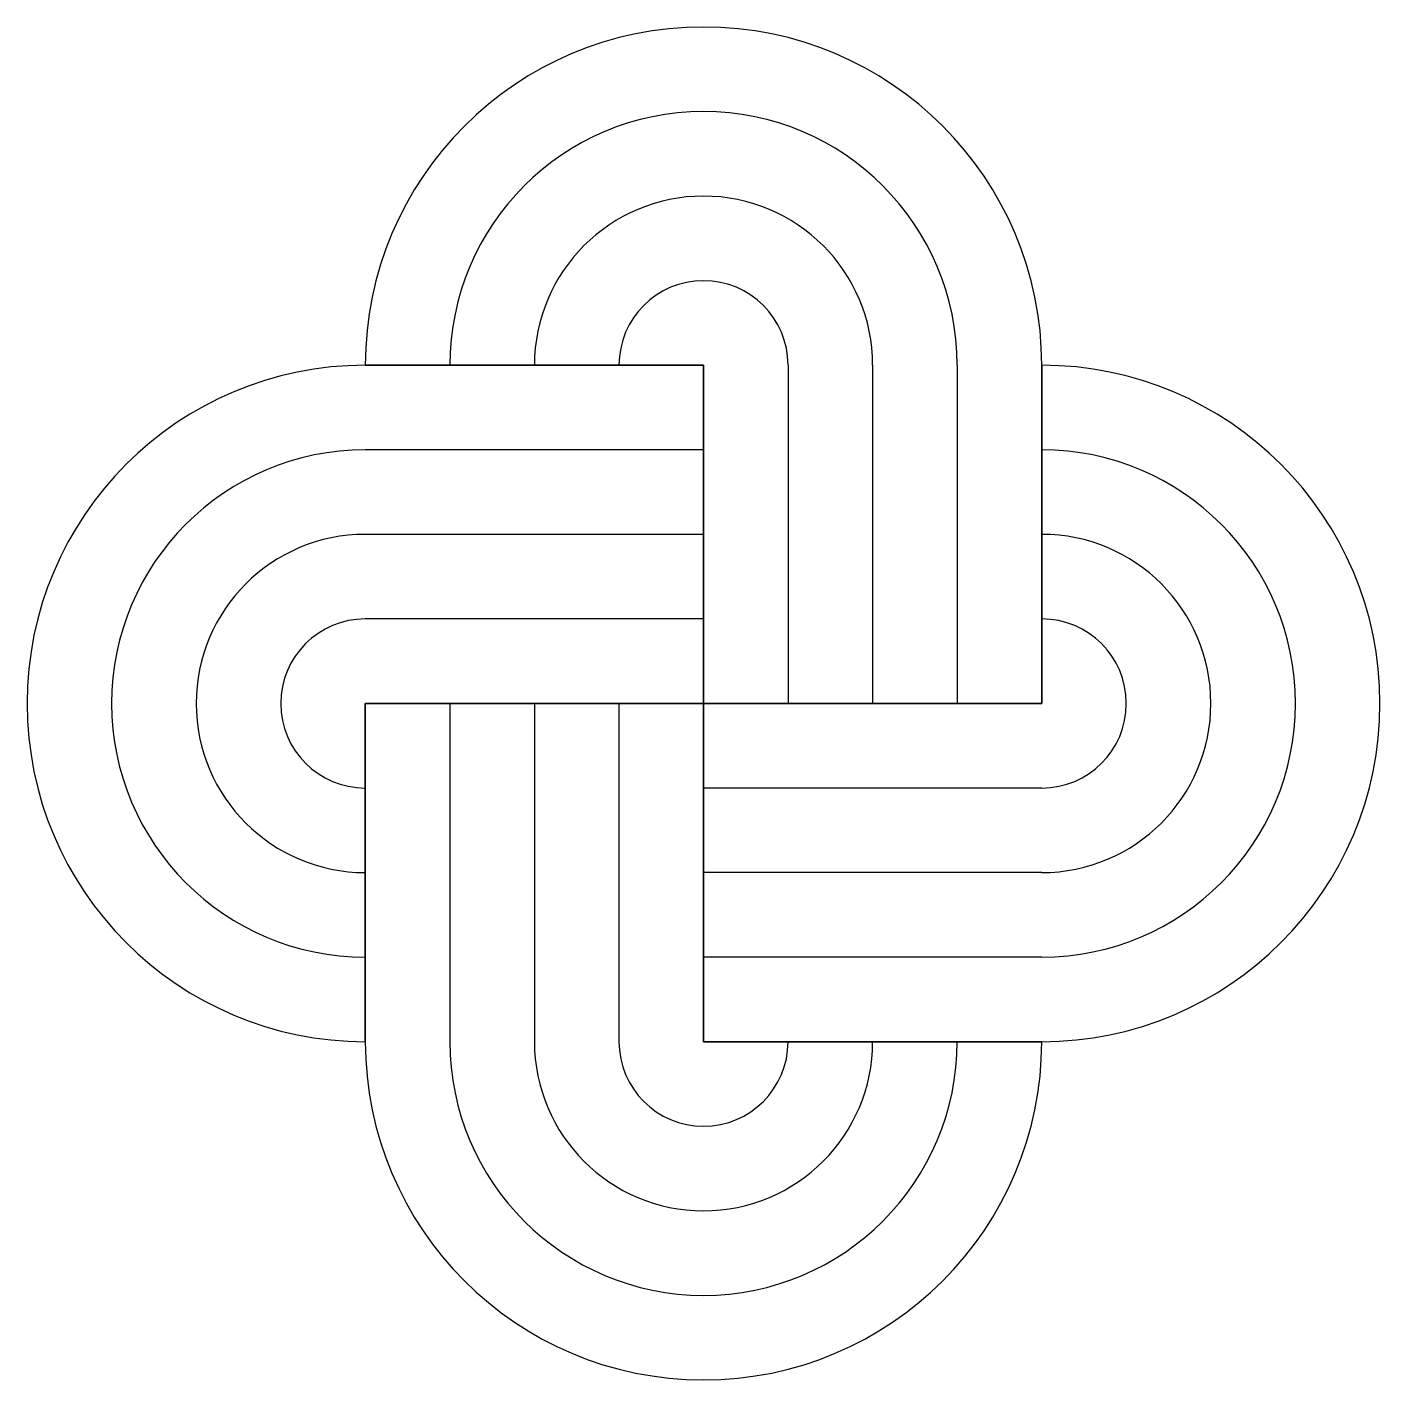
# Model space of a CAD drawing. Header units: inches. Extents: x 176 to 316, y 52 to 192.
import ezdxf

# ---------------------------------------------------------------- set-up
doc = ezdxf.new("R2010")
doc.units = ezdxf.units.IN
doc.header["$MEASUREMENT"] = 0

msp = doc.modelspace()

# ---------------------------------------------------------------- linework, layer by layer
for p, q in [((245.98, 157.33), (210.98, 157.33)), ((210.98, 157.33), (245.98, 157.33)), ((245.98, 157.33), (210.98, 157.33)), ((245.98, 157.33), (245.98, 87.33)), ((245.98, 87.33), (245.98, 157.33)), ((254.73, 157.33), (254.73, 122.33)), ((263.48, 157.33), (263.48, 122.33)), ((272.23, 157.33), (272.23, 122.33)), ((280.98, 157.33), (280.98, 122.33)), ((280.98, 122.33), (280.98, 157.33)), ((245.98, 148.58), (210.98, 148.58)), ((245.98, 139.83), (210.98, 139.83)), ((245.98, 131.08), (210.98, 131.08)), ((210.98, 122.33), (210.98, 87.33)), ((210.98, 122.33), (280.98, 122.33)), ((280.98, 122.33), (210.98, 122.33)), ((210.98, 87.33), (210.98, 122.33)), ((219.73, 122.33), (219.73, 87.33)), ((228.48, 122.33), (228.48, 87.33)), ((237.23, 122.33), (237.23, 87.33)), ((280.98, 113.58), (245.98, 113.58)), ((280.98, 104.83), (245.98, 104.83)), ((280.98, 96.08), (245.98, 96.08)), ((245.98, 87.33), (280.98, 87.33)), ((280.98, 87.33), (245.98, 87.33))]:
    msp.add_line(p, q)
for centre, radius, start, end in [((245.98, 157.33), 35, 0, 180), ((245.98, 157.33), 26.25, 0, 180), ((245.98, 157.33), 17.5, 0, 180), ((245.98, 157.33), 8.75, 0, 180), ((210.98, 122.33), 35, 90, 270), ((280.98, 122.33), 35, 270, 90), ((210.98, 122.33), 26.25, 90, 270), ((280.98, 122.33), 26.25, 270, 90), ((210.98, 122.33), 17.5, 90, 270), ((280.98, 122.33), 17.5, 270, 90), ((210.98, 122.33), 8.75, 90, 270), ((280.98, 122.33), 8.75, 270, 90), ((245.98, 87.33), 35, 180, 0), ((245.98, 87.33), 26.25, 180, 0), ((245.98, 87.33), 17.5, 180, 0), ((245.98, 87.33), 8.75, 180, 0)]:
    msp.add_arc(centre, radius, start, end)
for p in [(245.98, 148.58), (245.98, 139.83), (245.98, 131.08), (219.73, 122.33), (228.48, 122.33), (237.23, 122.33), (245.98, 122.33), (245.98, 122.33), (254.73, 122.33), (263.48, 122.33), (272.23, 122.33), (245.98, 113.58), (245.98, 104.83), (245.98, 96.08)]:
    msp.add_point(p)

doc.saveas('drawing.dxf')
